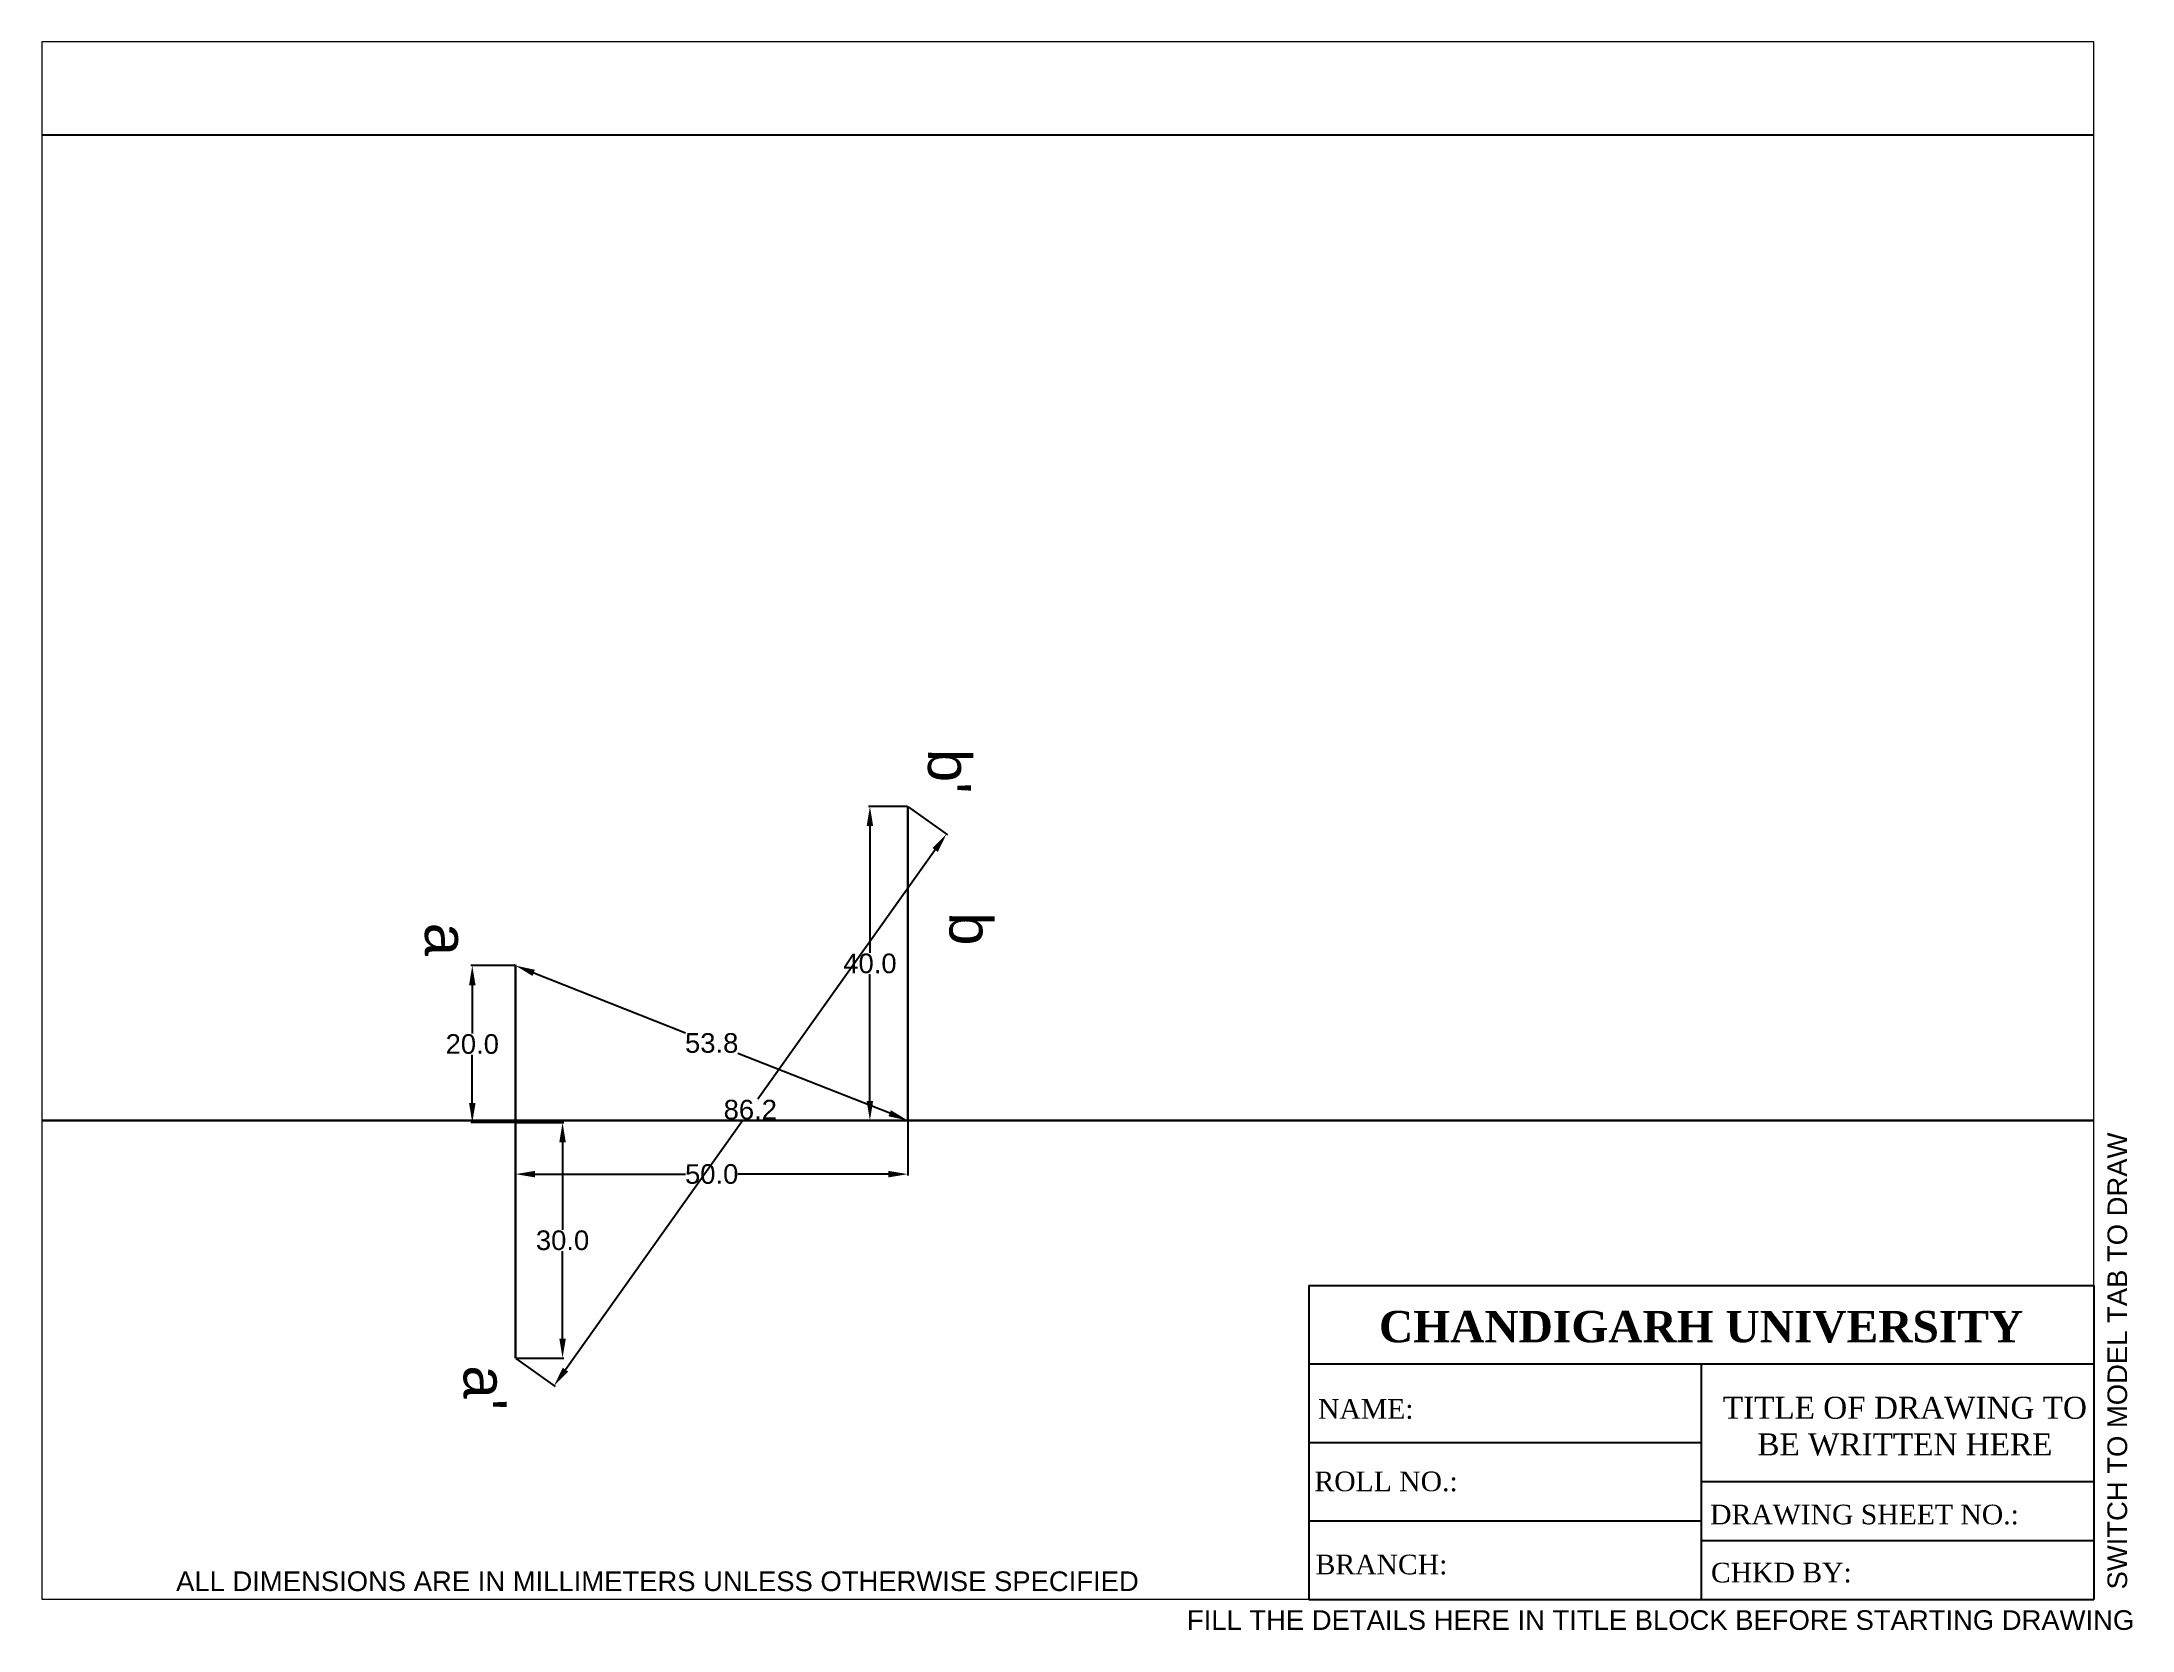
# Paper-space layout 'Layout1' of a CAD drawing. Header units: millimetres. Extents: x 0 to 266, y -4 to 198.
# The model-space entities are those that its viewports show. They can reach past a viewport. Long polylines and large blocks are cut down to what shows.
import ezdxf

# ---------------------------------------------------------------- set-up
doc = ezdxf.new("R2010")
doc.units = ezdxf.units.MM
doc.linetypes.add('ACAD_ISO08W100', pattern=[36, 24, -3, 6, -3])
doc.layers.add('Comments', color=10, linetype='Continuous', lineweight=13, plot=False)
doc.layers.add('thick continuous', color=7, linetype='Continuous', lineweight=30)
doc.styles.get("Standard").update_dxf_attribs({"font": 'arial.ttf'})
doc.dimstyles.get("Standard").update_dxf_attribs({"dimtxt": 2.5, "dimasz": 2.5, "dimexe": 0.18, "dimexo": 0.0625, "dimgap": 0.09, "dimtad": 0, "dimtih": 1, "dimtoh": 1, "dimdec": 1, "dimzin": 0, "dimdsep": 46, "dimtxsty": 'Standard', "dimcen": 0.09, "dimadec": 0, "dimazin": 0, "dimtfac": 1, "dimtdec": 1, "dimtofl": 0, "dimtmove": 0, "dimatfit": 3, "dimfxl": 1, "dimtolj": 1, "dimtzin": 0, "dimarcsym": 0})

# ---------------------------------------------------------------- blocks, each defined once
blk = doc.blocks.new('*D0')
at = {"layer": 'Defpoints', "color": 0, "lineweight": 0, "transparency": 16777216}
for p in [(81.34, 84.46), (131.34, 84.46), (131.34, 77.63)]:
    blk.add_point(p, dxfattribs=at)
at = {"layer": 'thick continuous', "color": 0, "lineweight": -2, "transparency": 16777216}
for p, q in [((81.34, 84.4), (81.34, 77.45)), ((131.34, 84.4), (131.34, 77.45)), ((83.84, 77.63), (103.01, 77.63)), ((128.84, 77.63), (109.67, 77.63))]:
    blk.add_line(p, q, dxfattribs=at)
at = {"layer": 'thick continuous', "color": 0, "lineweight": 0, "transparency": 16777216}
for points in [[(83.84, 78.04), (83.84, 77.21), (81.34, 77.63)], [(128.84, 78.04), (128.84, 77.21), (131.34, 77.63)]]:
    blk.add_solid(points, dxfattribs=at)
at = {"layer": 'thick continuous', "color": 0, "lineweight": 18, "transparency": 16777216, "insert": (106.34, 77.63), "char_height": 2.5, "attachment_point": 5}
blk.add_mtext('\\A1;50.0', dxfattribs=at)
blk = doc.blocks.new('*D1')
at = {"layer": 'Defpoints', "color": 0, "lineweight": 0, "transparency": 16777216}
for p in [(81.34, 104.19), (75.84, 84.19), (81.34, 84.19)]:
    blk.add_point(p, dxfattribs=at)
at = {"layer": 'thick continuous', "color": 0, "lineweight": -2, "transparency": 16777216}
for p, q in [((81.28, 104.19), (75.66, 104.19)), ((75.84, 101.69), (75.84, 95.55)), ((75.84, 86.69), (75.84, 92.82)), ((81.28, 84.19), (75.66, 84.19))]:
    blk.add_line(p, q, dxfattribs=at)
at = {"layer": 'thick continuous', "color": 0, "lineweight": 0, "transparency": 16777216}
for points in [[(75.43, 101.69), (76.26, 101.69), (75.84, 104.19)], [(75.43, 86.69), (76.26, 86.69), (75.84, 84.19)]]:
    blk.add_solid(points, dxfattribs=at)
at = {"layer": 'thick continuous', "color": 0, "lineweight": 0, "transparency": 16777216, "insert": (75.84, 94.19), "char_height": 2.5, "attachment_point": 5}
blk.add_mtext('\\A1;20.0', dxfattribs=at)
blk = doc.blocks.new('*D2')
at = {"layer": 'Defpoints', "color": 0, "lineweight": 0, "transparency": 16777216}
for p in [(81.34, 84.19), (81.34, 54.19), (87.34, 54.19)]:
    blk.add_point(p, dxfattribs=at)
at = {"layer": 'thick continuous', "color": 0, "lineweight": -2, "transparency": 16777216}
for p, q in [((81.4, 84.19), (87.52, 84.19)), ((87.34, 81.69), (87.34, 70.55)), ((87.34, 56.69), (87.34, 67.82)), ((81.4, 54.19), (87.52, 54.19))]:
    blk.add_line(p, q, dxfattribs=at)
at = {"layer": 'thick continuous', "color": 0, "lineweight": 0, "transparency": 16777216}
for points in [[(86.93, 81.69), (87.76, 81.69), (87.34, 84.19)], [(86.93, 56.69), (87.76, 56.69), (87.34, 54.19)]]:
    blk.add_solid(points, dxfattribs=at)
at = {"layer": 'thick continuous', "color": 0, "lineweight": 0, "transparency": 16777216, "insert": (87.34, 69.19), "char_height": 2.5, "attachment_point": 5}
blk.add_mtext('\\A1;30.0', dxfattribs=at)
blk = doc.blocks.new('*D3')
at = {"layer": 'Defpoints', "color": 0, "lineweight": 0, "transparency": 16777216}
for p in [(131.34, 124.46), (126.5, 84.46), (131.34, 84.46)]:
    blk.add_point(p, dxfattribs=at)
at = {"layer": 'thick continuous', "color": 0, "lineweight": -2, "transparency": 16777216}
for p, q in [((131.28, 124.46), (126.32, 124.46)), ((126.5, 121.96), (126.5, 105.83)), ((126.5, 86.96), (126.5, 103.09)), ((131.28, 84.46), (126.32, 84.46))]:
    blk.add_line(p, q, dxfattribs=at)
at = {"layer": 'thick continuous', "color": 0, "lineweight": 0, "transparency": 16777216}
for points in [[(126.08, 121.96), (126.91, 121.96), (126.5, 124.46)], [(126.08, 86.96), (126.91, 86.96), (126.5, 84.46)]]:
    blk.add_solid(points, dxfattribs=at)
at = {"layer": 'thick continuous', "color": 0, "lineweight": 0, "transparency": 16777216, "insert": (126.5, 104.46), "char_height": 2.5, "attachment_point": 5}
blk.add_mtext('\\A1;40.0', dxfattribs=at)
blk = doc.blocks.new('*D4')
at = {"layer": 'Defpoints', "color": 0, "lineweight": 0, "transparency": 16777216}
for p in [(131.34, 124.46), (136.26, 120.96), (81.34, 54.19)]:
    blk.add_point(p, dxfattribs=at)
at = {"layer": 'thick continuous', "color": 0, "lineweight": -2, "transparency": 16777216}
for p, q in [((131.39, 124.42), (136.4, 120.86)), ((134.81, 118.93), (112.23, 87.19)), ((87.71, 52.73), (110.28, 84.46)), ((81.39, 54.15), (86.4, 50.58))]:
    blk.add_line(p, q, dxfattribs=at)
at = {"layer": 'thick continuous', "color": 0, "lineweight": 0, "transparency": 16777216}
for points in [[(134.47, 119.17), (135.15, 118.68), (136.26, 120.96)], [(87.37, 52.97), (88.05, 52.48), (86.26, 50.69)]]:
    blk.add_solid(points, dxfattribs=at)
at = {"layer": 'thick continuous', "color": 0, "lineweight": 0, "transparency": 16777216, "insert": (111.26, 85.83), "char_height": 2.5, "attachment_point": 5}
blk.add_mtext('\\A1;86.2', dxfattribs=at)
blk = doc.blocks.new('*D5')
at = {"layer": 'Defpoints', "color": 0, "lineweight": 0, "transparency": 16777216}
for p in [(81.34, 104.19), (131.34, 84.46), (131.34, 84.46)]:
    blk.add_point(p, dxfattribs=at)
at = {"layer": 'thick continuous', "color": 0, "lineweight": -2, "transparency": 16777216}
for p, q in [((81.36, 104.24), (81.41, 104.35)), ((83.67, 103.27), (103, 95.64)), ((129.02, 85.38), (109.68, 93.01)), ((131.36, 84.52), (131.41, 84.63))]:
    blk.add_line(p, q, dxfattribs=at)
at = {"layer": 'thick continuous', "color": 0, "lineweight": 0, "transparency": 16777216}
for points in [[(83.82, 103.66), (83.51, 102.88), (81.34, 104.19)], [(129.17, 85.77), (128.86, 84.99), (131.34, 84.46)]]:
    blk.add_solid(points, dxfattribs=at)
at = {"layer": 'thick continuous', "color": 0, "lineweight": 25, "transparency": 16777216, "insert": (106.34, 94.32), "char_height": 2.5, "attachment_point": 5}
blk.add_mtext('\\A1;53.8', dxfattribs=at)

msp = doc.modelspace()

# ---------------------------------------------------------------- linework, layer by layer
msp.add_lwpolyline([(0, 0), (297, 0), (297, 210), (0, 210)], close=True)
at = {"layer": 'thick continuous'}
for p, q in [((131.34, 84.46), (131.34, 124.46)), ((81.34, 84.19), (81.34, 104.19)), ((81.34, 104.19), (81.34, 54.19)), ((81.34, 84.46), (131.34, 84.46))]:
    msp.add_line(p, q, dxfattribs=at)
at = {"layer": 'thick continuous', "lineweight": 0}
msp.add_line((131.41, 84.63), (131.41, 109.63), dxfattribs=at)
at = {"layer": 'thick continuous'}
msp.add_xline((147.58, 84.46), (1, 0), dxfattribs=at)

# ---------------------------------------------------------------- texts
at = {"layer": 'thick continuous', "lineweight": 0}
for s, height, p in [("b'", 5.473, (133.89, 131.81)), ('a', 5.47, (69.81, 109.65)), ('b', 5.47, (136.63, 111)), ("a'", 5.473, (74.74, 53.27))]:
    msp.add_text(s, height=height, rotation=270, dxfattribs=at).set_placement(p)

# ---------------------------------------------------------------- dimensions: what is measured, and where the dimension line sits
dim = msp.add_aligned_dim(p1=(81.34, 54.19), p2=(131.34, 124.46), distance=-6.03, dimstyle='Standard', dxfattribs=at)
dim.commit()
dim.dimension.update_dxf_attribs({"geometry": '*D4', "text_midpoint": (111.26, 85.83)})
for base, p1, p2, picture, middle in [((126.5, 84.46), (131.34, 124.46), (131.34, 84.46), '*D3', (126.5, 104.46)), ((75.84, 84.19), (81.34, 104.19), (81.34, 84.19), '*D1', (75.84, 94.19)), ((87.34, 54.19), (81.34, 84.19), (81.34, 54.19), '*D2', (87.34, 69.19))]:
    dim = msp.add_linear_dim(base=base, p1=p1, p2=p2, angle=90, dimstyle='Standard', dxfattribs=at)
    dim.commit()
    dim.dimension.update_dxf_attribs({"geometry": picture, "text_midpoint": middle})
at = {"layer": 'thick continuous', "lineweight": 25}
dim = msp.add_aligned_dim(p1=(81.34, 104.19), p2=(131.34, 84.46), distance=0, dimstyle='Standard', dxfattribs=at)
dim.commit()
dim.dimension.update_dxf_attribs({"geometry": '*D5', "text_midpoint": (106.34, 94.32)})
at = {"layer": 'thick continuous', "lineweight": 18}
dim = msp.add_linear_dim(base=(131.34, 77.63), p1=(81.34, 84.46), p2=(131.34, 84.46), dimstyle='Standard', dxfattribs=at)
dim.commit()
dim.dimension.update_dxf_attribs({"geometry": '*D0', "text_midpoint": (106.34, 77.63)})

psp = doc.layouts.get("Layout1")

# ---------------------------------------------------------------- linework, layer by layer
for p, q in [((161.41, 40), (261.41, 40)), ((161.41, 40), (161.41, 0)), ((261.41, 40), (261.41, 0)), ((161.41, 30), (261.41, 30)), ((161.41, 30), (194.27, 30)), ((211.41, 30), (211.41, 0)), ((161.41, 20), (211.41, 20)), ((211.41, 15), (261.41, 15)), ((161.41, 10), (211.41, 10)), ((211.41, 7.5), (261.41, 7.5)), ((161.41, 0), (261.41, 0))]:
    psp.add_line(p, q)

# ---------------------------------------------------------------- texts
at = {"attachment_point": 1}
for s, width, insert, char_height in [('\\pxqc;{\\fTimes New Roman|b1|i0|c0|p18;CHANDIGARH UNIVERSITY}', 80.8177, (170.98, 36.75), 4), ('\\pxqc;{\\fTimes New Roman|b0|i0|c0|p18;TITLE OF DRAWING TO BE WRITTEN HERE}', 46.4985, (214.1, 25.81), 2.8)]:
    psp.add_mtext_dynamic_manual_height_columns(s, width=width, gutter_width=40, heights=[0], dxfattribs=dict(at, insert=insert, char_height=char_height))
at = {"linetype": 'ACAD_ISO08W100', "lineweight": 100, "char_height": 2.5, "attachment_point": 1}
for s, width, insert in [('{\\fTimes New Roman|b0|i0|c0|p18;NAME:}', 45.3199, (162.59, 25.51)), ('{\\fTimes New Roman|b0|i0|c0|p18;ROLL NO.:}', 45.3199, (162.13, 16.28)), ('{\\fTimes New Roman|b0|i0|c0|p18;DRAWING SHEET NO.:}', 45.3199, (212.54, 12.06)), ('{\\fTimes New Roman|b0|i0|c0|p18;BRANCH:}', 45.3199, (162.28, 5.69)), ('{\\fTimes New Roman|b0|i0|c0|p18;CHKD BY: }', 47.9779, (212.64, 4.66))]:
    psp.add_mtext_dynamic_manual_height_columns(s, width=width, gutter_width=25, heights=[0], dxfattribs=dict(at, insert=insert))
at = {"layer": 'Comments'}
psp.add_text('SWITCH TO MODEL TAB TO DRAW', height=2.5, rotation=90, dxfattribs=at).set_placement((265.66, 1.26))
psp.add_text('FILL THE DETAILS HERE IN TITLE BLOCK BEFORE STARTING DRAWING', height=2.5, dxfattribs=at).set_placement((145.88, -3.89))
at = {"layer": 'thick continuous'}
psp.add_text('ALL DIMENSIONS ARE IN MILLIMETERS UNLESS OTHERWISE SPECIFIED', height=2.5, dxfattribs=at).set_placement((17.11, 1.06))

# ---------------------------------------------------------------- viewports
psp.add_viewport(center=(130.71, 99.21), size=(261.41, 198.4125), view_center_point=(151.71, 122.67), view_height=198.4125, dxfattribs=at)

doc.saveas('drawing.dxf')
